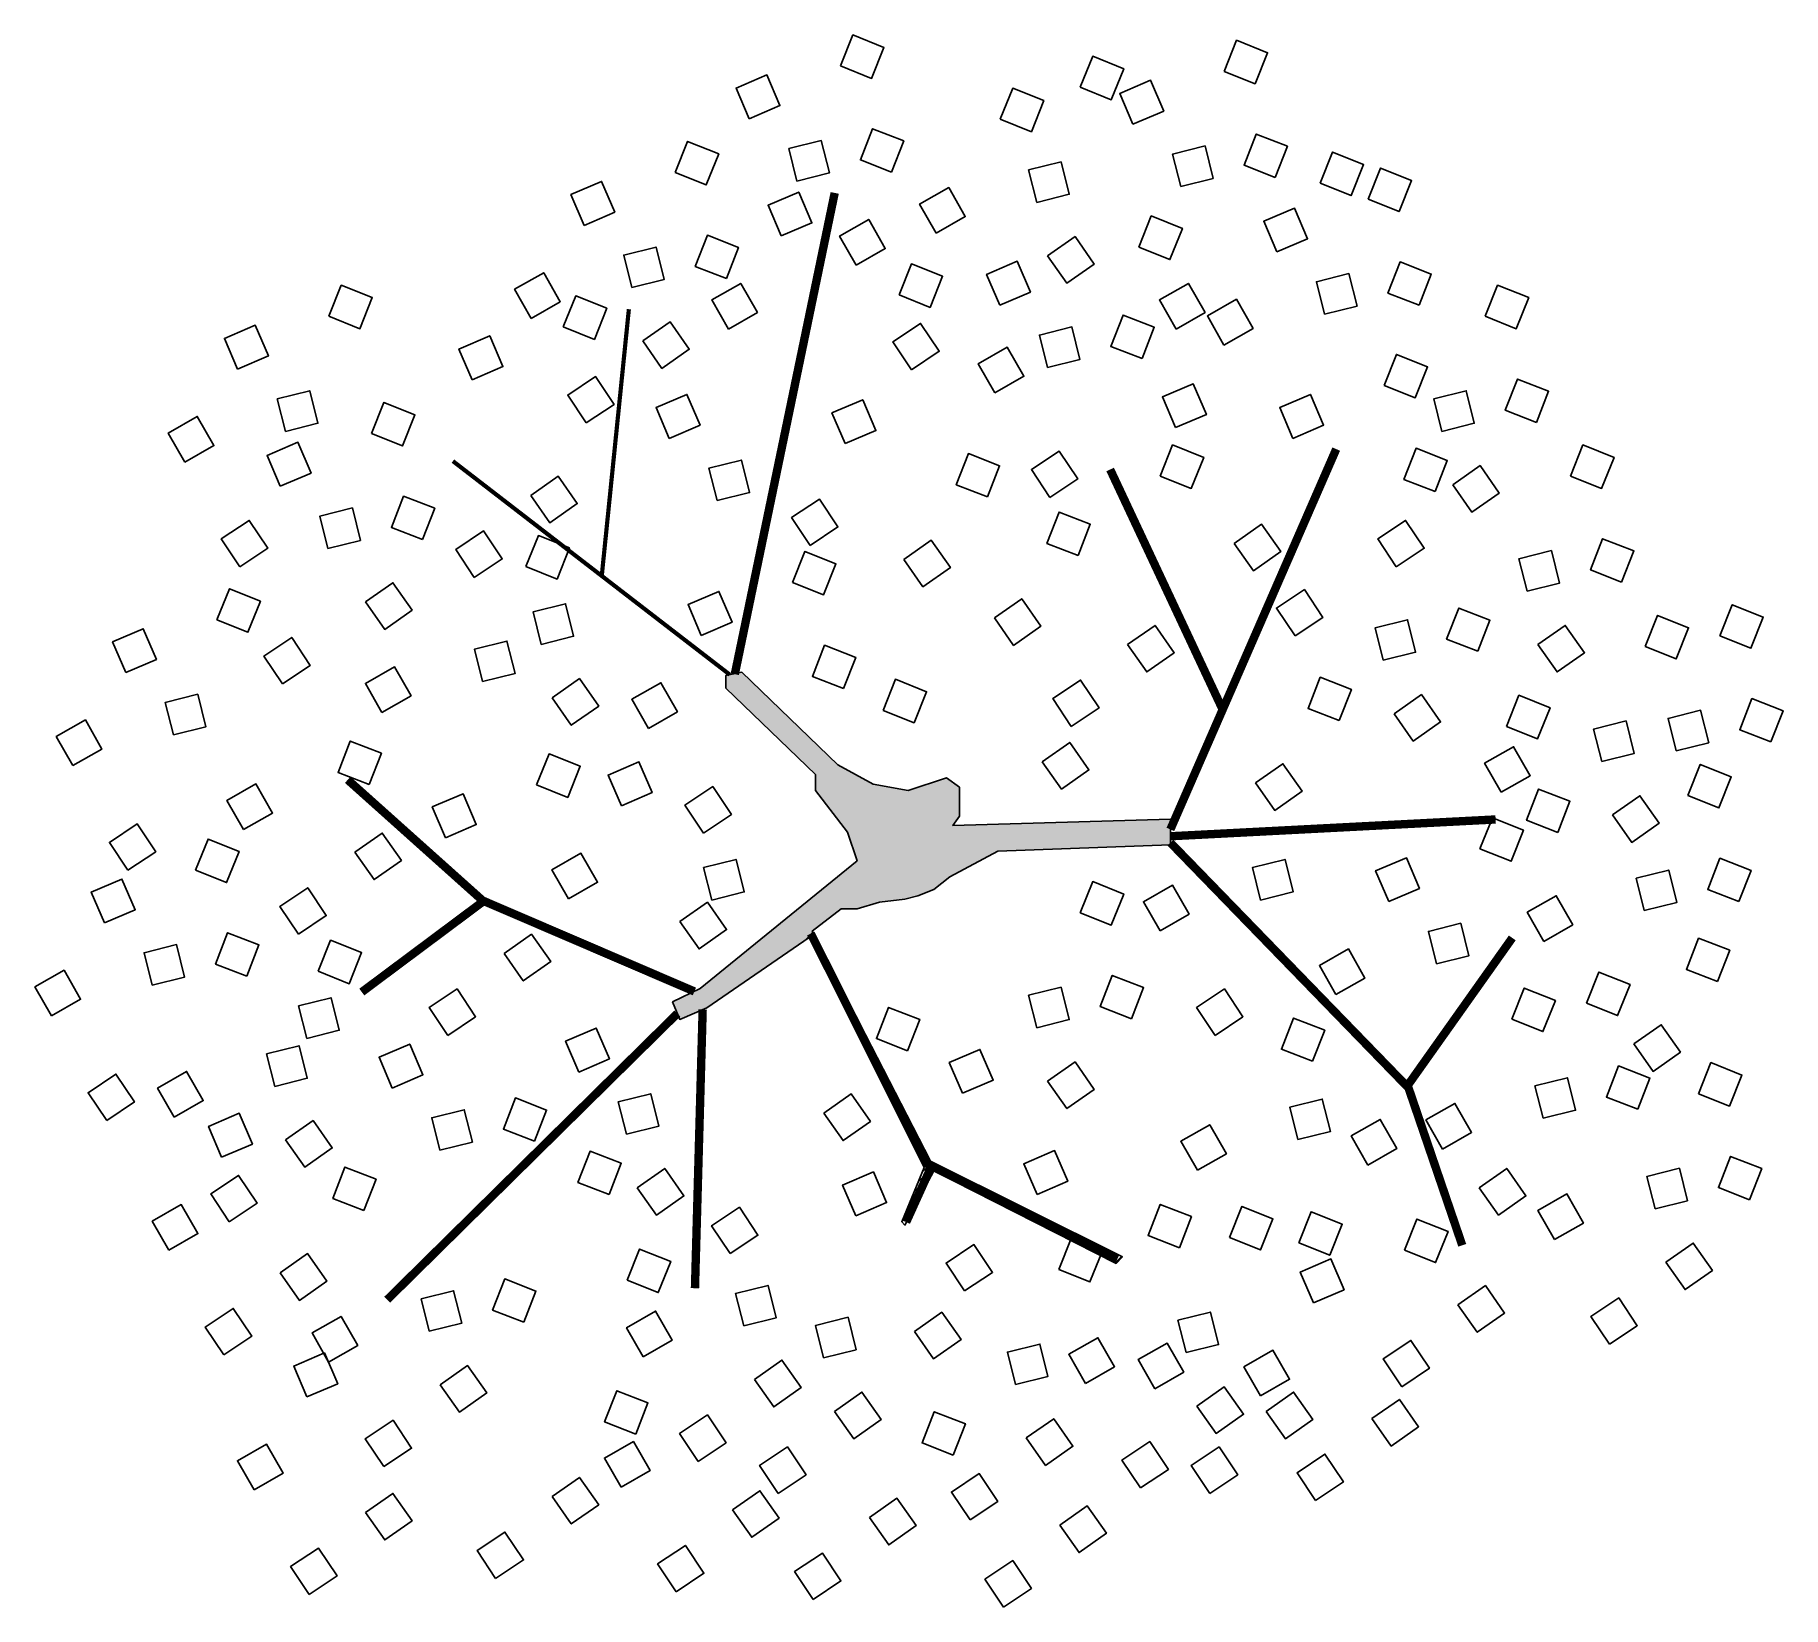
# Model space of a CAD drawing. Header units: millimetres. Extents: x 300.78 to 302.87, y 2602.85 to 2604.73.
import ezdxf

# ---------------------------------------------------------------- set-up
doc = ezdxf.new("R2010")
doc.units = ezdxf.units.MM
doc.header["$LTSCALE"] = 10
doc.layers.add('Vegetais', color=94, linetype='Continuous')

msp = doc.modelspace()

# ---------------------------------------------------------------- hatches: boundary and pattern name
msp.add_hatch(color=34).paths.add_polyline_path([(301.7629, 2603.7469), (301.5756, 2603.5941), (301.5424, 2603.5783), (301.551, 2603.5572), (301.5833, 2603.5712), (301.7003, 2603.6516), (301.7101, 2603.6615), (301.7094, 2603.6629), (301.7438, 2603.6896), (301.7629, 2603.6896), (301.7896, 2603.6973), (301.8202, 2603.7011), (301.8355, 2603.7049), (301.8546, 2603.7125), (301.8737, 2603.7278), (301.931, 2603.7584), (302.1374, 2603.766), (302.1374, 2603.7965), (301.8775, 2603.7889), (301.8852, 2603.8004), (301.8852, 2603.8347), (301.8699, 2603.8462), (301.824, 2603.8309), (301.782, 2603.8386), (301.74, 2603.8615), (301.6253, 2603.9722), (301.6062, 2603.9684), (301.6062, 2603.9531), (301.7132, 2603.85), (301.7132, 2603.8309), (301.7514, 2603.7813)])

# ---------------------------------------------------------------- linework, layer by layer
at = {"layer": 'Vegetais'}
for p, q in [((301.7003, 2603.6516), (301.7101, 2603.6615)), ((301.7074, 2603.6516), (301.7125, 2603.6568)), ((301.7097, 2603.6469), (301.7149, 2603.6521)), ((301.7121, 2603.6422), (301.7173, 2603.6474)), ((301.7145, 2603.6375), (301.7197, 2603.6428)), ((301.7168, 2603.6328), (301.7221, 2603.6381)), ((301.7192, 2603.6281), (301.7245, 2603.6334)), ((301.7215, 2603.6234), (301.7269, 2603.6288)), ((301.7239, 2603.6186), (301.7293, 2603.6241)), ((301.7262, 2603.6139), (301.7317, 2603.6194)), ((301.7286, 2603.6092), (301.7341, 2603.6148)), ((301.731, 2603.6045), (301.7365, 2603.6101)), ((301.7333, 2603.5998), (301.7389, 2603.6054)), ((301.7357, 2603.5951), (301.7413, 2603.6007)), ((301.738, 2603.5904), (301.7438, 2603.5961)), ((301.7404, 2603.5857), (301.7462, 2603.5914)), ((301.7428, 2603.5809), (301.7486, 2603.5867)), ((301.7451, 2603.5762), (301.751, 2603.5821)), ((301.7475, 2603.5715), (301.7534, 2603.5774)), ((301.7498, 2603.5668), (301.7558, 2603.5727)), ((301.7522, 2603.5621), (301.7582, 2603.5681)), ((301.7545, 2603.5574), (301.7606, 2603.5634)), ((301.7569, 2603.5527), (301.763, 2603.5587)), ((301.7593, 2603.5479), (301.7654, 2603.5541)), ((301.7616, 2603.5432), (301.7678, 2603.5494)), ((301.764, 2603.5385), (301.7702, 2603.5447)), ((301.7663, 2603.5338), (301.7726, 2603.54)), ((301.7687, 2603.5291), (301.775, 2603.5354)), ((301.7711, 2603.5244), (301.7774, 2603.5307)), ((301.7734, 2603.5197), (301.7798, 2603.526)), ((301.7758, 2603.515), (301.7822, 2603.5214)), ((301.7781, 2603.5102), (301.7846, 2603.5167)), ((301.7805, 2603.5055), (301.787, 2603.512)), ((301.7828, 2603.5008), (301.7894, 2603.5074)), ((301.7852, 2603.4961), (301.7918, 2603.5027)), ((301.7876, 2603.4914), (301.7942, 2603.498)), ((301.7899, 2603.4867), (301.7966, 2603.4933)), ((301.7923, 2603.482), (301.799, 2603.4887)), ((301.7946, 2603.4773), (301.8014, 2603.484)), ((301.797, 2603.4725), (301.8038, 2603.4793)), ((301.7993, 2603.4678), (301.8062, 2603.4747)), ((301.8017, 2603.4631), (301.8086, 2603.47)), ((301.8041, 2603.4584), (301.811, 2603.4653)), ((301.8064, 2603.4537), (301.8134, 2603.4607)), ((301.8088, 2603.449), (301.8158, 2603.456)), ((301.8111, 2603.4443), (301.8182, 2603.4513)), ((301.8135, 2603.4395), (301.8206, 2603.4466)), ((301.8159, 2603.4348), (301.823, 2603.442)), ((301.8182, 2603.4301), (301.8254, 2603.4373)), ((301.8206, 2603.4254), (301.8278, 2603.4326)), ((301.8229, 2603.4207), (301.8302, 2603.428)), ((301.8253, 2603.416), (301.8326, 2603.4233)), ((301.8276, 2603.4113), (301.835, 2603.4186)), ((301.83, 2603.4066), (301.8374, 2603.414)), ((301.8324, 2603.4018), (301.8398, 2603.4093)), ((301.8347, 2603.3971), (301.8422, 2603.4046)), ((301.8371, 2603.3924), (301.8446, 2603.3999)), ((301.8394, 2603.3877), (301.847, 2603.3953)), ((301.8887, 2603.3592), (301.8952, 2603.3657)), ((301.8934, 2603.3568), (301.8999, 2603.3634)), ((301.898, 2603.3544), (301.9047, 2603.361)), ((301.9027, 2603.352), (301.9094, 2603.3587)), ((301.9074, 2603.3496), (301.9141, 2603.3563)), ((301.9121, 2603.3472), (301.9188, 2603.3539)), ((301.9168, 2603.3449), (301.9235, 2603.3516)), ((301.9215, 2603.3425), (301.9282, 2603.3492)), ((301.9262, 2603.3401), (301.933, 2603.3469)), ((301.8165, 2603.3153), (301.8286, 2603.3274)), ((301.8212, 2603.3271), (301.8366, 2603.3424)), ((301.9309, 2603.3377), (301.9377, 2603.3445)), ((301.9355, 2603.3353), (301.9424, 2603.3422)), ((301.9402, 2603.3329), (301.9471, 2603.3398)), ((301.9449, 2603.3306), (301.9518, 2603.3374)), ((301.9496, 2603.3282), (301.9565, 2603.3351)), ((301.9543, 2603.3258), (301.9612, 2603.3327)), ((301.959, 2603.3234), (301.966, 2603.3304)), ((301.9637, 2603.321), (301.9707, 2603.328)), ((301.9684, 2603.3186), (301.9754, 2603.3257)), ((301.82, 2603.3117), (301.8206, 2603.3123)), ((301.973, 2603.3163), (301.9801, 2603.3233)), ((301.9777, 2603.3139), (301.9848, 2603.321)), ((301.9824, 2603.3115), (301.9895, 2603.3186)), ((301.9871, 2603.3091), (301.9942, 2603.3162)), ((301.9918, 2603.3067), (301.999, 2603.3139)), ((301.9965, 2603.3043), (302.0037, 2603.3115)), ((302.0012, 2603.302), (302.0084, 2603.3092)), ((302.0059, 2603.2996), (302.0131, 2603.3068)), ((302.0105, 2603.2972), (302.0178, 2603.3045)), ((302.0152, 2603.2948), (302.0225, 2603.3021)), ((302.0199, 2603.2924), (302.0273, 2603.2998)), ((302.0246, 2603.29), (302.032, 2603.2974)), ((302.0293, 2603.2877), (302.0367, 2603.295)), ((302.034, 2603.2853), (302.0414, 2603.2927)), ((302.0387, 2603.2829), (302.0461, 2603.2903)), ((302.0434, 2603.2805), (302.0508, 2603.288)), ((302.048, 2603.2781), (302.0555, 2603.2856)), ((302.0527, 2603.2757), (302.0603, 2603.2833)), ((302.0574, 2603.2734), (302.065, 2603.2809)), ((302.0621, 2603.271), (302.0697, 2603.2785)), ((302.0668, 2603.2686), (302.0744, 2603.2762)), ((302.0715, 2603.2662), (302.0791, 2603.2738))]:
    msp.add_line(p, q, dxfattribs=at)
at = {"layer": 'Vegetais', "color": 34}
for p, q in [((301.8418, 2603.383), (301.8494, 2603.3906)), ((301.8311, 2603.3511), (301.8525, 2603.3725)), ((301.8361, 2603.3631), (301.8575, 2603.3846)), ((301.841, 2603.3752), (301.8528, 2603.3869)), ((301.8559, 2603.3758), (301.8622, 2603.3822)), ((301.8605, 2603.3735), (301.8669, 2603.3799)), ((301.8652, 2603.3711), (301.8717, 2603.3775)), ((301.8699, 2603.3687), (301.8764, 2603.3751)), ((301.8746, 2603.3663), (301.8811, 2603.3728)), ((301.8793, 2603.3639), (301.8858, 2603.3704)), ((301.884, 2603.3615), (301.8905, 2603.3681)), ((301.8262, 2603.3391), (301.8445, 2603.3575))]:
    msp.add_line(p, q, dxfattribs=at)
at = {"layer": 'Vegetais'}
for points in [[(301.743, 2604.6969), (301.7579, 2604.734), (301.795, 2604.7191), (301.7802, 2604.682)], [(302.2016, 2604.6905), (302.2165, 2604.7276), (302.2536, 2604.7128), (302.2387, 2604.6756)], [(302.0296, 2604.6714), (302.0445, 2604.7085), (302.0816, 2604.6937), (302.0668, 2604.6565)], [(301.6341, 2604.6337), (301.6183, 2604.6705), (301.6551, 2604.6862), (301.6708, 2604.6495)], [(301.9341, 2604.6332), (301.9489, 2604.6703), (301.9861, 2604.6555), (301.9712, 2604.6184)], [(302.0926, 2604.6274), (302.0769, 2604.6641), (302.1137, 2604.6799), (302.1294, 2604.6431)], [(301.8042, 2604.5701), (301.7669, 2604.5846), (301.7814, 2604.6219), (301.8187, 2604.6074)], [(301.5456, 2604.5696), (301.5604, 2604.6067), (301.5976, 2604.5919), (301.5827, 2604.5547)], [(301.6911, 2604.5593), (301.6814, 2604.5981), (301.7202, 2604.6078), (301.7299, 2604.569)], [(302.1497, 2604.5529), (302.14, 2604.5917), (302.1788, 2604.6014), (302.1885, 2604.5626)], [(302.2628, 2604.5637), (302.2255, 2604.5782), (302.24, 2604.6155), (302.2773, 2604.601)], [(301.9777, 2604.5338), (301.968, 2604.5726), (302.0068, 2604.5823), (302.0165, 2604.5435)], [(302.3162, 2604.5568), (302.3311, 2604.594), (302.3682, 2604.5791), (302.3534, 2604.542)], [(301.4366, 2604.5064), (301.4209, 2604.5432), (301.4576, 2604.5589), (301.4734, 2604.5222)], [(302.3736, 2604.5377), (302.3884, 2604.5749), (302.4256, 2604.56), (302.4107, 2604.5229)], [(301.6723, 2604.4937), (301.6565, 2604.5305), (301.6933, 2604.5462), (301.709, 2604.5094)], [(301.8575, 2604.4971), (301.8377, 2604.5318), (301.8724, 2604.5516), (301.8922, 2604.5169)], [(302.0997, 2604.4804), (302.1145, 2604.5176), (302.1517, 2604.5027), (302.1368, 2604.4656)], [(302.2646, 2604.4746), (302.2489, 2604.5114), (302.2856, 2604.5271), (302.3014, 2604.4904)], [(301.762, 2604.4589), (301.7421, 2604.4936), (301.7769, 2604.5135), (301.7967, 2604.4787)], [(301.4937, 2604.432), (301.484, 2604.4708), (301.5228, 2604.4805), (301.5325, 2604.4417)], [(301.6067, 2604.4428), (301.5695, 2604.4573), (301.584, 2604.4946), (301.6212, 2604.4801)], [(301.9907, 2604.47), (302.0235, 2604.4929), (302.0464, 2604.4602), (302.0137, 2604.4372)], [(301.8131, 2604.4232), (301.8279, 2604.4603), (301.8651, 2604.4455), (301.8502, 2604.4083)], [(301.9334, 2604.411), (301.9177, 2604.4477), (301.9544, 2604.4635), (301.9702, 2604.4267)], [(302.4347, 2604.411), (302.3974, 2604.4255), (302.4119, 2604.4628), (302.4492, 2604.4482)], [(301.1316, 2604.3977), (301.1464, 2604.4348), (301.1836, 2604.42), (301.1687, 2604.3829)], [(301.3735, 2604.3952), (301.3536, 2604.43), (301.3884, 2604.4498), (301.4082, 2604.4151)], [(301.6091, 2604.3825), (301.5893, 2604.4172), (301.624, 2604.4371), (301.6438, 2604.4023)], [(302.1441, 2604.3825), (302.1243, 2604.4172), (302.159, 2604.4371), (302.1789, 2604.4023)], [(302.3217, 2604.4002), (302.312, 2604.439), (302.3508, 2604.4487), (302.3605, 2604.4099)], [(302.5137, 2604.3977), (302.5285, 2604.4348), (302.5657, 2604.42), (302.5508, 2604.3829)], [(301.4118, 2604.385), (301.4267, 2604.4221), (301.4638, 2604.4073), (301.449, 2604.3701)], [(302.2014, 2604.3634), (302.1816, 2604.3981), (302.2163, 2604.418), (302.2362, 2604.3832)], [(301.5067, 2604.3682), (301.5394, 2604.3911), (301.5624, 2604.3583), (301.5296, 2604.3354)], [(302.1035, 2604.3473), (302.0662, 2604.3618), (302.0808, 2604.3991), (302.118, 2604.3846)], [(301.0226, 2604.3346), (301.0069, 2604.3713), (301.0436, 2604.3871), (301.0594, 2604.3503)], [(301.3029, 2604.3218), (301.2871, 2604.3586), (301.3239, 2604.3744), (301.3396, 2604.3376)], [(301.8278, 2604.3338), (301.8056, 2604.3671), (301.8389, 2604.3893), (301.8611, 2604.356)], [(301.9905, 2604.3365), (301.9808, 2604.3753), (302.0196, 2604.385), (302.0293, 2604.3462)], [(301.9276, 2604.3061), (301.9077, 2604.3409), (301.9425, 2604.3607), (301.9623, 2604.326)], [(302.3927, 2604.315), (302.4075, 2604.3521), (302.4447, 2604.3373), (302.4298, 2604.3001)], [(301.0797, 2604.2602), (301.07, 2604.299), (301.1088, 2604.3087), (301.1185, 2604.2698)], [(301.4393, 2604.2702), (301.4171, 2604.3035), (301.4504, 2604.3257), (301.4726, 2604.2924)], [(302.1436, 2604.2646), (302.1278, 2604.3013), (302.1646, 2604.3171), (302.1804, 2604.2803)], [(302.4618, 2604.2602), (302.4521, 2604.299), (302.4909, 2604.3087), (302.5006, 2604.2698)], [(302.5748, 2604.2709), (302.5376, 2604.2854), (302.5521, 2604.3227), (302.5893, 2604.3082)], [(301.1825, 2604.2577), (301.1974, 2604.2948), (301.2345, 2604.28), (301.2197, 2604.2428)], [(301.5385, 2604.2518), (301.5228, 2604.2886), (301.5595, 2604.3044), (301.5753, 2604.2676)], [(301.7487, 2604.2455), (301.7329, 2604.2822), (301.7697, 2604.298), (301.7855, 2604.2612)], [(302.2837, 2604.2518), (302.268, 2604.2886), (302.3047, 2604.3044), (302.3205, 2604.2676)], [(300.9595, 2604.2234), (300.9396, 2604.2581), (300.9744, 2604.278), (300.9942, 2604.2432)], [(301.0736, 2604.1945), (301.0578, 2604.2313), (301.0946, 2604.2471), (301.1103, 2604.2103)], [(301.5956, 2604.1774), (301.5859, 2604.2162), (301.6247, 2604.2259), (301.6344, 2604.1871)], [(301.9188, 2604.1818), (301.8815, 2604.1963), (301.896, 2604.2336), (301.9333, 2604.2191)], [(301.9934, 2604.1811), (301.9712, 2604.2144), (302.0045, 2604.2365), (302.0267, 2604.2033)], [(302.1252, 2604.2068), (302.14, 2604.2439), (302.1772, 2604.2291), (302.1623, 2604.1919)], [(302.4538, 2604.1882), (302.4165, 2604.2027), (302.4311, 2604.24), (302.4683, 2604.2255)], [(302.6156, 2604.2068), (302.6304, 2604.2439), (302.6676, 2604.2291), (302.6527, 2604.1919)], [(301.3729, 2604.1836), (301.4057, 2604.2065), (301.4286, 2604.1738), (301.3959, 2604.1508)], [(302.4748, 2604.1963), (302.5075, 2604.2193), (302.5305, 2604.1865), (302.4977, 2604.1635)], [(301.2437, 2604.1309), (301.2064, 2604.1454), (301.2209, 2604.1827), (301.2582, 2604.1682)], [(301.1306, 2604.1201), (301.1209, 2604.1589), (301.1598, 2604.1686), (301.1694, 2604.1298)], [(301.7068, 2604.1238), (301.6846, 2604.1571), (301.7179, 2604.1793), (301.7401, 2604.146)], [(302.0271, 2604.1118), (301.9898, 2604.1263), (302.0043, 2604.1636), (302.0416, 2604.1491)], [(301.0253, 2604.0983), (301.0031, 2604.1316), (301.0364, 2604.1538), (301.0586, 2604.1205)], [(301.3055, 2604.0856), (301.2833, 2604.1189), (301.3166, 2604.1411), (301.3388, 2604.1078)], [(302.2136, 2604.1263), (302.2464, 2604.1492), (302.2693, 2604.1165), (302.2366, 2604.0935)], [(302.4074, 2604.0983), (302.3852, 2604.1316), (302.4185, 2604.1538), (302.4407, 2604.1205)], [(301.3672, 2604.0986), (301.3821, 2604.1357), (301.4192, 2604.1209), (301.4044, 2604.0837)], [(301.8187, 2604.1072), (301.8515, 2604.1301), (301.8745, 2604.0974), (301.8417, 2604.0744)], [(302.6767, 2604.08), (302.6395, 2604.0945), (302.654, 2604.1318), (302.6913, 2604.1173)], [(301.6857, 2604.0795), (301.7005, 2604.1166), (301.7377, 2604.1018), (301.7228, 2604.0646)], [(302.5637, 2604.0692), (302.554, 2604.108), (302.5928, 2604.1177), (302.6025, 2604.0789)], [(301.1755, 2604.0563), (301.2082, 2604.0792), (301.2312, 2604.0465), (301.1984, 2604.0235)], [(300.9978, 2604.0349), (301.0127, 2604.072), (301.0498, 2604.0572), (301.035, 2604.0201)], [(301.5767, 2604.0163), (301.561, 2604.0531), (301.5978, 2604.0689), (301.6135, 2604.0321)], [(301.927, 2604.0372), (301.9598, 2604.0601), (301.9827, 2604.0274), (301.95, 2604.0044)], [(302.2864, 2604.0156), (302.2642, 2604.0489), (302.2975, 2604.0711), (302.3197, 2604.0378)], [(301.3854, 2604.0056), (301.3757, 2604.0444), (301.4145, 2604.0541), (301.4242, 2604.0153)], [(302.5048, 2603.9973), (302.4675, 2604.0118), (302.482, 2604.049), (302.5193, 2604.0345)], [(302.7048, 2604.0031), (302.7196, 2604.0402), (302.7568, 2604.0254), (302.7419, 2603.9882)], [(302.7939, 2604.0158), (302.8088, 2604.053), (302.8459, 2604.0381), (302.8311, 2604.001)], [(300.8889, 2603.9718), (300.8731, 2604.0085), (300.9099, 2604.0243), (300.9256, 2603.9875)], [(302.0862, 2604.0054), (302.119, 2604.0283), (302.142, 2603.9955), (302.1092, 2603.9726)], [(302.3917, 2603.9865), (302.382, 2604.0253), (302.4208, 2604.035), (302.4305, 2603.9962)], [(302.5767, 2604.0054), (302.6094, 2604.0283), (302.6324, 2603.9955), (302.5996, 2603.9726)], [(301.0762, 2603.9583), (301.0541, 2603.9916), (301.0873, 2604.0138), (301.1095, 2603.9805)], [(301.3153, 2603.961), (301.3056, 2603.9998), (301.3445, 2604.0095), (301.3542, 2603.9707)], [(301.7469, 2603.9527), (301.7096, 2603.9672), (301.7241, 2604.0045), (301.7614, 2603.99)], [(301.1951, 2603.9242), (301.1753, 2603.959), (301.21, 2603.9788), (301.2299, 2603.9441)], [(301.3984, 2603.9417), (301.4311, 2603.9647), (301.4541, 2603.9319), (301.4213, 2603.909)], [(301.5136, 2603.9051), (301.4937, 2603.9399), (301.5285, 2603.9597), (301.5483, 2603.925)], [(301.794, 2603.9267), (301.8088, 2603.9638), (301.846, 2603.949), (301.8311, 2603.9119)], [(302.0189, 2603.9074), (301.9967, 2603.9407), (302.03, 2603.9629), (302.0522, 2603.9296)], [(302.3392, 2603.9145), (302.3019, 2603.929), (302.3164, 2603.9663), (302.3537, 2603.9518)], [(300.9459, 2603.8974), (300.9362, 2603.9362), (300.975, 2603.9459), (300.9847, 2603.9071)], [(302.4047, 2603.9226), (302.4375, 2603.9456), (302.4604, 2603.9128), (302.4277, 2603.8899)], [(302.5392, 2603.9076), (302.554, 2603.9448), (302.5912, 2603.9299), (302.5763, 2603.8928)], [(302.8551, 2603.889), (302.8178, 2603.9036), (302.8323, 2603.9408), (302.8696, 2603.9263)], [(300.8257, 2603.8606), (300.8059, 2603.8953), (300.8406, 2603.9152), (300.8604, 2603.8804)], [(302.6529, 2603.8655), (302.6432, 2603.9043), (302.682, 2603.914), (302.6917, 2603.8752)], [(302.742, 2603.8783), (302.7323, 2603.9171), (302.7711, 2603.9268), (302.7808, 2603.888)], [(301.18, 2603.8381), (301.1427, 2603.8526), (301.1572, 2603.8899), (301.1945, 2603.8754)], [(301.38, 2603.8376), (301.3948, 2603.8747), (301.432, 2603.8599), (301.4171, 2603.8227)], [(301.9843, 2603.8653), (302.0171, 2603.8883), (302.0401, 2603.8555), (302.0073, 2603.8326)], [(302.5326, 2603.8288), (302.5128, 2603.8635), (302.5475, 2603.8833), (302.5674, 2603.8486)], [(301.4812, 2603.8127), (301.4654, 2603.8494), (301.5022, 2603.8652), (301.518, 2603.8284)], [(302.2391, 2603.8399), (302.2719, 2603.8628), (302.2948, 2603.8301), (302.2621, 2603.8071)], [(302.7557, 2603.8249), (302.7706, 2603.862), (302.8077, 2603.8472), (302.7929, 2603.81)], [(301.0295, 2603.7842), (301.0097, 2603.8189), (301.0444, 2603.8388), (301.0643, 2603.804)], [(301.271, 2603.7745), (301.2553, 2603.8112), (301.292, 2603.827), (301.3078, 2603.7902)], [(301.5794, 2603.7801), (301.5572, 2603.8134), (301.5905, 2603.8356), (301.6127, 2603.8023)], [(302.6003, 2603.7808), (302.563, 2603.7954), (302.5775, 2603.8326), (302.6148, 2603.8181)], [(302.6658, 2603.8017), (302.6986, 2603.8246), (302.7216, 2603.7919), (302.6888, 2603.7689)], [(300.8915, 2603.7355), (300.8694, 2603.7688), (300.9026, 2603.791), (300.9248, 2603.7577)], [(302.5073, 2603.7612), (302.5222, 2603.7984), (302.5593, 2603.7835), (302.5445, 2603.7464)], [(300.9724, 2603.7358), (300.9872, 2603.7729), (301.0243, 2603.7581), (301.0095, 2603.7209)], [(301.1627, 2603.7571), (301.1955, 2603.7801), (301.2184, 2603.7473), (301.1857, 2603.7244)], [(301.418, 2603.7015), (301.3982, 2603.7362), (301.4329, 2603.756), (301.4528, 2603.7213)], [(301.5892, 2603.7), (301.5795, 2603.7388), (301.6183, 2603.7485), (301.628, 2603.7097)], [(302.2452, 2603.7), (302.2355, 2603.7388), (302.2744, 2603.7485), (302.284, 2603.7097)], [(302.3984, 2603.6981), (302.3826, 2603.7349), (302.4194, 2603.7506), (302.4351, 2603.7138)], [(302.8169, 2603.6981), (302.7796, 2603.7126), (302.7941, 2603.7499), (302.8314, 2603.7354)], [(300.8634, 2603.6726), (300.8476, 2603.7094), (300.8844, 2603.7251), (300.9002, 2603.6884)], [(302.7038, 2603.6873), (302.6941, 2603.7261), (302.7329, 2603.7358), (302.7426, 2603.697)], [(301.0953, 2603.6592), (301.0732, 2603.6924), (301.1065, 2603.7146), (301.1286, 2603.6813)], [(302.0296, 2603.6848), (302.0445, 2603.722), (302.0816, 2603.7071), (302.0668, 2603.67)], [(302.125, 2603.6633), (302.1052, 2603.698), (302.1399, 2603.7178), (302.1597, 2603.6831)], [(302.5836, 2603.6505), (302.5638, 2603.6853), (302.5985, 2603.7051), (302.6183, 2603.6704)], [(301.5512, 2603.6744), (301.584, 2603.6973), (301.6069, 2603.6646), (301.5742, 2603.6416)], [(301.0335, 2603.609), (300.9962, 2603.6235), (301.0107, 2603.6608), (301.048, 2603.6463)], [(302.4554, 2603.6237), (302.4457, 2603.6625), (302.4845, 2603.6722), (302.4942, 2603.6334)], [(300.9205, 2603.5982), (300.9108, 2603.637), (300.9496, 2603.6467), (300.9593, 2603.6079)], [(301.1188, 2603.6148), (301.1337, 2603.652), (301.1708, 2603.6371), (301.156, 2603.6)], [(301.3411, 2603.6362), (301.3738, 2603.6591), (301.3968, 2603.6264), (301.364, 2603.6034)], [(302.3352, 2603.5869), (302.3154, 2603.6216), (302.3501, 2603.6415), (302.3699, 2603.6067)], [(302.7914, 2603.6026), (302.7541, 2603.6171), (302.7686, 2603.6544), (302.8059, 2603.6399)], [(300.8002, 2603.5614), (300.7804, 2603.5962), (300.8151, 2603.616), (300.835, 2603.5813)], [(302.0908, 2603.5581), (302.0535, 2603.5726), (302.068, 2603.6099), (302.1053, 2603.5954)], [(302.6347, 2603.5766), (302.6496, 2603.6138), (302.6867, 2603.5989), (302.6718, 2603.5618)], [(301.1052, 2603.5346), (301.0955, 2603.5734), (301.1343, 2603.5831), (301.144, 2603.5443)], [(301.2737, 2603.5382), (301.2515, 2603.5715), (301.2848, 2603.5937), (301.307, 2603.5604)], [(301.9777, 2603.5473), (301.968, 2603.5861), (302.0068, 2603.5958), (302.0165, 2603.557)], [(302.1908, 2603.5382), (302.1687, 2603.5715), (302.2019, 2603.5937), (302.2241, 2603.5604)], [(302.5455, 2603.5575), (302.5604, 2603.5947), (302.5975, 2603.5798), (302.5827, 2603.5427)], [(301.8233, 2603.5199), (301.786, 2603.5344), (301.8005, 2603.5717), (301.8378, 2603.5572)], [(302.3073, 2603.5072), (302.2701, 2603.5217), (302.2846, 2603.5589), (302.3218, 2603.5444)], [(301.4302, 2603.4944), (301.4145, 2603.5312), (301.4513, 2603.5469), (301.467, 2603.5102)], [(302.6913, 2603.528), (302.7241, 2603.5509), (302.747, 2603.5182), (302.7143, 2603.4952)], [(301.0669, 2603.4773), (301.0573, 2603.5161), (301.0961, 2603.5258), (301.1058, 2603.487)], [(301.2073, 2603.4753), (301.1916, 2603.5121), (301.2283, 2603.5278), (301.2441, 2603.4911)], [(301.8888, 2603.469), (301.8731, 2603.5057), (301.9098, 2603.5215), (301.9256, 2603.4847)], [(300.9467, 2603.4405), (300.9269, 2603.4752), (300.9616, 2603.4951), (300.9815, 2603.4603)], [(301.9907, 2603.4834), (302.0235, 2603.5064), (302.0464, 2603.4736), (302.0137, 2603.4507)], [(302.6959, 2603.4499), (302.6586, 2603.4644), (302.6731, 2603.5017), (302.7104, 2603.4871)], [(302.7685, 2603.4684), (302.7833, 2603.5056), (302.8204, 2603.4907), (302.8056, 2603.4536)], [(300.8661, 2603.4364), (300.8439, 2603.4697), (300.8772, 2603.4919), (300.8993, 2603.4586)], [(302.5828, 2603.4391), (302.5731, 2603.4779), (302.6119, 2603.4876), (302.6216, 2603.4488)], [(301.3774, 2603.4117), (301.3402, 2603.4262), (301.3547, 2603.4635), (301.3919, 2603.449)], [(301.4873, 2603.42), (301.4776, 2603.4588), (301.5164, 2603.4685), (301.5261, 2603.4297)], [(301.7232, 2603.4453), (301.756, 2603.4682), (301.7789, 2603.4354), (301.7462, 2603.4125)], [(302.2898, 2603.4136), (302.2801, 2603.4524), (302.3189, 2603.4621), (302.3286, 2603.4233)], [(302.4626, 2603.4023), (302.4427, 2603.4371), (302.4775, 2603.4569), (302.4973, 2603.4222)], [(301.0035, 2603.3926), (300.9878, 2603.4293), (301.0245, 2603.4451), (301.0403, 2603.4083)], [(301.0799, 2603.4134), (301.1127, 2603.4364), (301.1356, 2603.4036), (301.1029, 2603.3807)], [(301.2644, 2603.4009), (301.2547, 2603.4397), (301.2935, 2603.4494), (301.3032, 2603.4106)], [(302.1696, 2603.3769), (302.1498, 2603.4116), (302.1845, 2603.4314), (302.2043, 2603.3967)], [(302.3734, 2603.3832), (302.3536, 2603.418), (302.3883, 2603.4378), (302.4081, 2603.4031)], [(301.4666, 2603.348), (301.4293, 2603.3625), (301.4438, 2603.3998), (301.4811, 2603.3853)], [(301.978, 2603.348), (301.9622, 2603.3848), (301.999, 2603.4005), (302.0148, 2603.3638)], [(302.8296, 2603.3417), (302.7923, 2603.3562), (302.8068, 2603.3935), (302.8441, 2603.3789)], [(301.0125, 2603.3155), (300.9904, 2603.3487), (301.0237, 2603.3709), (301.0458, 2603.3376)], [(301.1736, 2603.3289), (301.1364, 2603.3434), (301.1509, 2603.3807), (301.1881, 2603.3662)], [(301.5003, 2603.3561), (301.533, 2603.3791), (301.556, 2603.3463), (301.5232, 2603.3234)], [(301.7614, 2603.3226), (301.7457, 2603.3593), (301.7825, 2603.3751), (301.7982, 2603.3383)], [(302.5066, 2603.3561), (302.5394, 2603.3791), (302.5623, 2603.3463), (302.5296, 2603.3234)], [(302.7166, 2603.3309), (302.7069, 2603.3697), (302.7457, 2603.3794), (302.7554, 2603.3406)], [(302.5963, 2603.2941), (302.5765, 2603.3288), (302.6112, 2603.3487), (302.6311, 2603.3139)], [(300.9404, 2603.2814), (300.9205, 2603.3161), (300.9553, 2603.336), (300.9751, 2603.3012)], [(301.6112, 2603.2773), (301.5891, 2603.3106), (301.6224, 2603.3327), (301.6445, 2603.2994)], [(302.1481, 2603.2844), (302.1108, 2603.2989), (302.1253, 2603.3362), (302.1626, 2603.3217)], [(302.208, 2603.2966), (302.2228, 2603.3337), (302.26, 2603.3189), (302.2451, 2603.2817)], [(302.2908, 2603.2902), (302.3056, 2603.3274), (302.3428, 2603.3125), (302.3279, 2603.2754)], [(302.4172, 2603.2816), (302.4321, 2603.3187), (302.4692, 2603.3039), (302.4544, 2603.2667)], [(301.8915, 2603.2327), (301.8693, 2603.266), (301.9026, 2603.2882), (301.9248, 2603.2549)], [(302.0042, 2603.2584), (302.019, 2603.2955), (302.0561, 2603.2807), (302.0413, 2603.2435)], [(302.7295, 2603.267), (302.7623, 2603.29), (302.7852, 2603.2572), (302.7525, 2603.2343)], [(301.0736, 2603.2543), (301.1063, 2603.2773), (301.1293, 2603.2445), (301.0965, 2603.2215)], [(301.4883, 2603.2457), (301.5031, 2603.2828), (301.5402, 2603.268), (301.5254, 2603.2308)], [(302.3083, 2603.2185), (302.2925, 2603.2552), (302.3293, 2603.271), (302.345, 2603.2342)], [(301.3647, 2603.1953), (301.3274, 2603.2098), (301.3419, 2603.2471), (301.3792, 2603.2326)], [(301.2517, 2603.1845), (301.242, 2603.2233), (301.2808, 2603.233), (301.2905, 2603.1942)], [(301.6274, 2603.1909), (301.6177, 2603.2297), (301.6565, 2603.2394), (301.6662, 2603.2005)], [(302.4811, 2603.2161), (302.5139, 2603.2391), (302.5368, 2603.2063), (302.5041, 2603.1834)], [(302.6622, 2603.1691), (302.64, 2603.2023), (302.6733, 2603.2245), (302.6954, 2603.1912)], [(301.0062, 2603.1563), (300.984, 2603.1896), (301.0173, 2603.2118), (301.0395, 2603.1785)], [(301.1314, 2603.1477), (301.1116, 2603.1825), (301.1463, 2603.2023), (301.1662, 2603.1676)], [(301.5072, 2603.1541), (301.4874, 2603.1888), (301.5221, 2603.2087), (301.5419, 2603.1739)], [(301.723, 2603.1527), (301.7133, 2603.1915), (301.7521, 2603.2012), (301.7618, 2603.1624)], [(301.8315, 2603.1843), (301.8642, 2603.2072), (301.8872, 2603.1745), (301.8544, 2603.1515)], [(302.1561, 2603.159), (302.1464, 2603.1978), (302.1852, 2603.2075), (302.1949, 2603.1687)], [(301.1054, 2603.1062), (301.0897, 2603.1429), (301.1264, 2603.1587), (301.1422, 2603.1219)], [(301.9523, 2603.1208), (301.9426, 2603.1596), (301.9814, 2603.1693), (301.9911, 2603.1305)], [(302.0358, 2603.1223), (302.016, 2603.157), (302.0507, 2603.1768), (302.0706, 2603.1421)], [(302.1186, 2603.1159), (302.0988, 2603.1506), (302.1335, 2603.1705), (302.1534, 2603.1357)], [(302.2451, 2603.1073), (302.2253, 2603.142), (302.26, 2603.1618), (302.2799, 2603.1271)], [(302.4138, 2603.1181), (302.3916, 2603.1514), (302.4249, 2603.1736), (302.447, 2603.1403)], [(301.2646, 2603.1206), (301.2974, 2603.1436), (301.3203, 2603.1108), (301.2876, 2603.0879)], [(301.6404, 2603.127), (301.6732, 2603.15), (301.6961, 2603.1172), (301.6634, 2603.0942)], [(302.169, 2603.0952), (302.2018, 2603.1181), (302.2248, 2603.0854), (302.192, 2603.0624)], [(301.4985, 2603.0616), (301.4612, 2603.0761), (301.4757, 2603.1134), (301.513, 2603.0989)], [(301.7359, 2603.0888), (301.7687, 2603.1118), (301.7917, 2603.079), (301.7589, 2603.0561)], [(302.2518, 2603.0888), (302.2846, 2603.1118), (302.3076, 2603.079), (302.2748, 2603.0561)], [(302.3783, 2603.0802), (302.4111, 2603.1031), (302.434, 2603.0704), (302.4013, 2603.0474)], [(301.1972, 2603.0227), (301.1751, 2603.056), (301.2084, 2603.0781), (301.2305, 2603.0448)], [(301.573, 2603.029), (301.5509, 2603.0623), (301.5841, 2603.0845), (301.6063, 2603.0512)], [(301.8779, 2603.0366), (301.8406, 2603.0511), (301.8551, 2603.0884), (301.8924, 2603.0739)], [(301.9652, 2603.057), (301.998, 2603.0799), (302.0209, 2603.0472), (301.9882, 2603.0242)], [(301.0423, 2602.995), (301.0224, 2603.0297), (301.0572, 2603.0495), (301.077, 2603.0148)], [(301.4808, 2602.9981), (301.461, 2603.0329), (301.4957, 2603.0527), (301.5156, 2603.018)], [(301.6686, 2602.9908), (301.6464, 2603.0241), (301.6797, 2603.0463), (301.7019, 2603.013)], [(302.1017, 2602.9972), (302.0795, 2603.0305), (302.1128, 2603.0527), (302.135, 2603.0194)], [(302.1845, 2602.9908), (302.1623, 2603.0241), (302.1956, 2603.0463), (302.2178, 2603.013)], [(302.3109, 2602.9822), (302.2888, 2603.0155), (302.3221, 2603.0377), (302.3442, 2603.0044)], [(301.8979, 2602.959), (301.8757, 2602.9923), (301.909, 2603.0145), (301.9311, 2602.9812)], [(301.3984, 2602.987), (301.4311, 2603.0099), (301.4541, 2602.9772), (301.4213, 2602.9542)], [(301.614, 2602.9711), (301.6468, 2602.994), (301.6697, 2602.9613), (301.637, 2602.9383)], [(301.1755, 2602.9679), (301.2082, 2602.9908), (301.2312, 2602.9581), (301.1984, 2602.9351)], [(301.7778, 2602.962), (301.8106, 2602.9849), (301.8335, 2602.9522), (301.8007, 2602.9292)], [(302.0053, 2602.9529), (302.038, 2602.9758), (302.061, 2602.9431), (302.0282, 2602.9201)], [(301.331, 2602.889), (301.3088, 2602.9223), (301.3421, 2602.9445), (301.3643, 2602.9112)], [(301.5466, 2602.8731), (301.5245, 2602.9064), (301.5578, 2602.9286), (301.5799, 2602.8953)], [(301.1081, 2602.8699), (301.0859, 2602.9032), (301.1192, 2602.9254), (301.1414, 2602.8921)], [(301.7104, 2602.864), (301.6882, 2602.8973), (301.7215, 2602.9195), (301.7437, 2602.8862)], [(301.9379, 2602.8549), (301.9157, 2602.8882), (301.949, 2602.9104), (301.9712, 2602.8771)]]:
    msp.add_lwpolyline(points, close=True, dxfattribs=at)
at = {"layer": 'Vegetais', "color": 34}
for points, const_width in [([(301.6168, 2603.9699), (301.7362, 2604.5452)], 0.01), ([(301.4578, 2604.0874), (301.4902, 2604.4062)], 0.005), ([(301.6109, 2603.9693), (301.2799, 2604.2246)], 0.005), ([(302.1374, 2603.7844), (302.3356, 2604.239)], 0.01), ([(302.1999, 2603.9276), (302.0654, 2604.2146)], 0.01), ([(301.5685, 2603.5907), (301.3154, 2603.6994), (301.1542, 2603.8437)], 0.01), ([(302.1374, 2603.7762), (302.5261, 2603.7963)], 0.01), ([(302.1374, 2603.7686), (302.422, 2603.4754), (302.4862, 2603.2873)], 0.01), ([(301.3154, 2603.6978), (301.171, 2603.59)], 0.01), ([(301.7076, 2603.6599), (301.8459, 2603.3849), (302.074, 2603.2709)], 0.01), ([(302.422, 2603.4798), (302.546, 2603.6547)], 0.01), ([(301.5481, 2603.5643), (301.2014, 2603.2223)], 0.01), ([(301.5784, 2603.5691), (301.5692, 2603.236)], 0.01), ([(301.8505, 2603.3788), (301.8216, 2603.315)], 0.01)]:
    msp.add_lwpolyline(points, dxfattribs=dict(at, const_width=const_width))
msp.add_lwpolyline([(301.6253, 2603.9722), (301.74, 2603.8615), (301.782, 2603.8386), (301.824, 2603.8309), (301.8699, 2603.8462), (301.8852, 2603.8347), (301.8852, 2603.8004), (301.8775, 2603.7889), (302.1374, 2603.7965), (302.1374, 2603.766), (301.931, 2603.7584), (301.8737, 2603.7278), (301.8546, 2603.7125), (301.8355, 2603.7049), (301.8202, 2603.7011), (301.7896, 2603.6973), (301.7629, 2603.6896), (301.7438, 2603.6896), (301.7094, 2603.6629), (301.8508, 2603.3879), (302.0801, 2603.2734), (302.0724, 2603.2657), (301.8546, 2603.3765), (301.8202, 2603.3115), (301.8164, 2603.3154), (301.8431, 2603.3803), (301.7056, 2603.6552), (301.5833, 2603.5712), (301.551, 2603.5572), (301.5424, 2603.5783), (301.5756, 2603.5941), (301.7629, 2603.7469), (301.7514, 2603.7813), (301.7132, 2603.8309), (301.7132, 2603.85), (301.6062, 2603.9531), (301.6062, 2603.9684)], close=True, dxfattribs=at)

doc.saveas('drawing.dxf')
